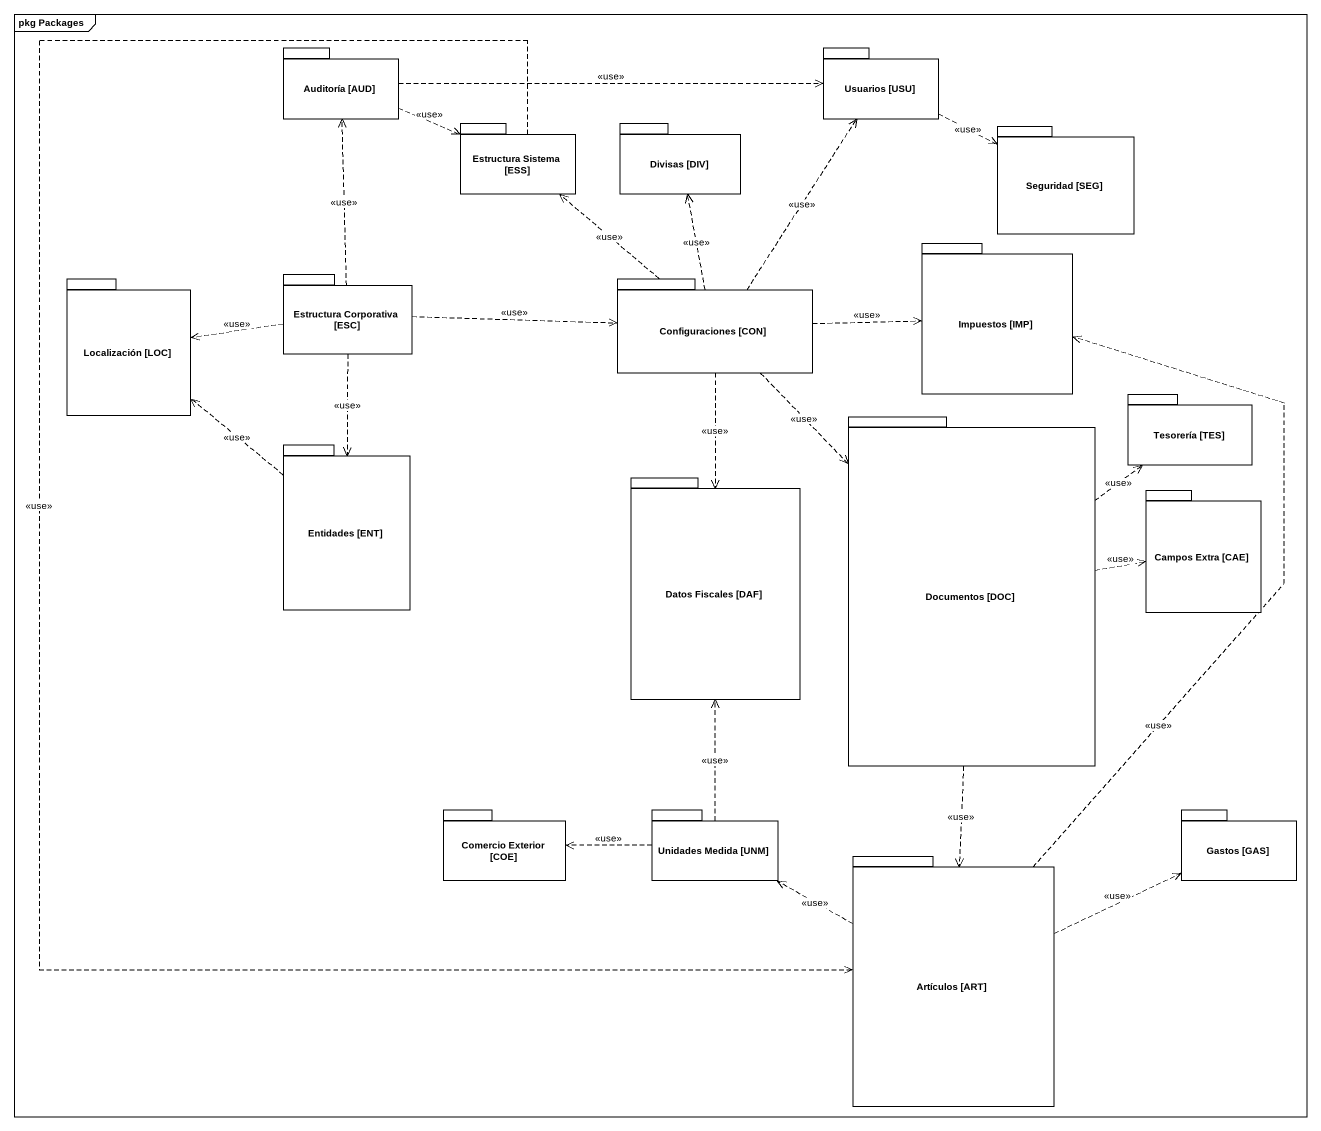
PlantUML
@startuml
mainframe pkg Packages
package "Auditoría [AUD]" as Auditoría_AUD {
}
package "Usuarios [USU]" as Usuarios_USU {
}
package "Estructura Sistema [ESS]" as Estructura_Sistema_ESS {
}
package "Divisas [DIV]" as Divisas_DIV {
}
package "Seguridad [SEG]" as Seguridad_SEG {
}
package "Impuestos [IMP]" as Impuestos_IMP {
}
package "Localización [LOC]" as Localización_LOC {
}
package "Estructura Corporativa [ESC]" as Estructura_Corporativa_ESC {
}
package "Configuraciones [CON]" as Configuraciones_CON {
}
package "Documentos [DOC]" as Documentos_DOC {
}
package "Tesorería [TES]" as Tesorería_TES {
}
package "Entidades [ENT]" as Entidades_ENT {
}
package "Datos Fiscales [DAF]" as Datos_Fiscales_DAF {
}
package "Campos Extra [CAE]" as Campos_Extra_CAE {
}
package "Comercio Exterior [COE]" as Comercio_Exterior_COE {
}
package "Unidades Medida [UNM]" as Unidades_Medida_UNM {
}
package "Gastos [GAS]" as Gastos_GAS {
}
package "Artículos [ART]" as Artículos_ART {
}
Auditoría_AUD .right.> Usuarios_USU : <<use>>
Auditoría_AUD .right.> Estructura_Sistema_ESS : <<use>>
Usuarios_USU .right.> Seguridad_SEG : <<use>>
Estructura_Sistema_ESS ..> Artículos_ART : <<use>>
Estructura_Corporativa_ESC .up.> Auditoría_AUD : <<use>>
Estructura_Corporativa_ESC .left.> Localización_LOC : <<use>>
Estructura_Corporativa_ESC .right.> Configuraciones_CON : <<use>>
Estructura_Corporativa_ESC ..> Entidades_ENT : <<use>>
Configuraciones_CON .up.> Usuarios_USU : <<use>>
Configuraciones_CON .up.> Estructura_Sistema_ESS : <<use>>
Configuraciones_CON .up.> Divisas_DIV : <<use>>
Configuraciones_CON .right.> Impuestos_IMP : <<use>>
Configuraciones_CON ..> Documentos_DOC : <<use>>
Configuraciones_CON ..> Datos_Fiscales_DAF : <<use>>
Documentos_DOC .up.> Tesorería_TES : <<use>>
Documentos_DOC .right.> Campos_Extra_CAE : <<use>>
Documentos_DOC ..> Artículos_ART : <<use>>
Entidades_ENT .up.> Localización_LOC : <<use>>
Unidades_Medida_UNM .up.> Datos_Fiscales_DAF : <<use>>
Unidades_Medida_UNM .left.> Comercio_Exterior_COE : <<use>>
Artículos_ART .up.> Impuestos_IMP : <<use>>
Artículos_ART .left.> Unidades_Medida_UNM : <<use>>
Artículos_ART .right.> Gastos_GAS : <<use>>
@enduml
